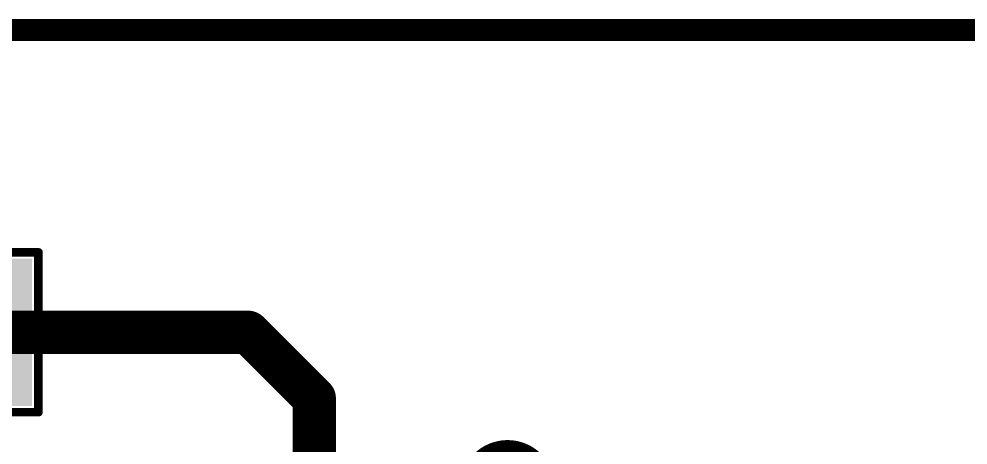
# Model space of a CAD drawing. Header units: millimetres. Extents: x 29.9 to 75.1, y 29.9 to 100.1.
# Drawn here: x 52.65 to 63.63, y 95.19 to 100.13 of the extents above; entities that cross this region are included whole.
import ezdxf

# ---------------------------------------------------------------- set-up
doc = ezdxf.new("R2010")
doc.units = ezdxf.units.MM
for name, color, linetype in [('BottomSolder', 6, 'Continuous'), ('Mechanical1', 6, 'Continuous'), ('Mechanical13', 56, 'Continuous'), ('Mechanical15', 56, 'Continuous'), ('TopLayer', 1, 'Continuous'), ('TopOverlay', 2, 'Continuous'), ('TopPaste', 8, 'Continuous'), ('TopSolder', 216, 'Continuous')]:
    doc.layers.add(name, color=color, linetype=linetype)

# ---------------------------------------------------------------- blocks, each defined once
blk = doc.blocks.new('SMD_R_0805_1159')
at = {"layer": 'Mechanical13', "const_width": 0.1}
for points in [[(-1.1, 0.7), (-1.1, -0.7)], [(1.1, 0.7), (-1.1, 0.7)], [(1.1, 0.7), (1.1, -0.7)], [(1.1, -0.7), (-1.1, -0.7)]]:
    blk.add_lwpolyline(points, dxfattribs=at)
at = {"layer": 'Mechanical13', "const_width": 0.05}
for points in [[(-1.125, 0.7, 1), (-1.075, 0.7, 1)], [(-1.125, 0.7, 1), (-1.075, 0.7, 1)], [(1.075, 0.7, 1), (1.125, 0.7, 1)], [(1.075, 0.7, 1), (1.125, 0.7, 1)], [(-1.125, -0.7, 1), (-1.075, -0.7, 1)], [(-1.125, -0.7, 1), (-1.075, -0.7, 1)], [(1.075, -0.7, 1), (1.125, -0.7, 1)], [(1.075, -0.7, 1), (1.125, -0.7, 1)]]:
    blk.add_lwpolyline(points, format="xyb", close=True, dxfattribs=at)
at = {"layer": 'Mechanical15', "const_width": 0.05}
for points in [[(-1.675, 0.925), (-1.675, -0.925)], [(1.675, 0.925), (-1.675, 0.925)], [(1.675, 0.925), (1.675, -0.925)], [(1.675, -0.925), (-1.675, -0.925)]]:
    blk.add_lwpolyline(points, dxfattribs=at)
at = {"layer": 'Mechanical15', "const_width": 0.025}
for points in [[(-1.687, 0.925, 1), (-1.663, 0.925, 1)], [(-1.687, 0.925, 1), (-1.663, 0.925, 1)], [(1.663, 0.925, 1), (1.687, 0.925, 1)], [(1.663, 0.925, 1), (1.687, 0.925, 1)], [(-1.687, -0.925, 1), (-1.663, -0.925, 1)], [(-1.687, -0.925, 1), (-1.663, -0.925, 1)], [(1.663, -0.925, 1), (1.687, -0.925, 1)], [(1.663, -0.925, 1), (1.687, -0.925, 1)]]:
    blk.add_lwpolyline(points, format="xyb", close=True, dxfattribs=at)
at = {"layer": 'TopLayer'}
for points in [[(-0.6, -0.75), (-0.6, 0.75), (-1.5, -0.75), (-1.5, 0.75)], [(1.5, -0.75), (1.5, 0.75), (0.6, -0.75), (0.6, 0.75)]]:
    blk.add_solid(points, dxfattribs=at)
at = {"layer": 'TopOverlay', "const_width": 0.1}
for points in [[(1.675, 0.925), (-1.675, 0.925)], [(-1.675, 0.925), (-1.675, -0.925)], [(1.675, 0.925), (1.675, -0.925)], [(0.4, 0.65), (-0.4, 0.65)], [(0.4, -0.65), (-0.4, -0.65)], [(1.675, -0.925), (-1.675, -0.925)]]:
    blk.add_lwpolyline(points, dxfattribs=at)
at = {"layer": 'TopOverlay', "const_width": 0.05}
for points in [[(-1.7, 0.925, 1), (-1.65, 0.925, 1)], [(-1.7, 0.925, 1), (-1.65, 0.925, 1)], [(1.65, 0.925, 1), (1.7, 0.925, 1)], [(1.65, 0.925, 1), (1.7, 0.925, 1)], [(-0.425, 0.65, 1), (-0.375, 0.65, 1)], [(0.375, 0.65, 1), (0.425, 0.65, 1)], [(-0.425, -0.65, 1), (-0.375, -0.65, 1)], [(0.375, -0.65, 1), (0.425, -0.65, 1)], [(-1.7, -0.925, 1), (-1.65, -0.925, 1)], [(-1.7, -0.925, 1), (-1.65, -0.925, 1)], [(1.65, -0.925, 1), (1.7, -0.925, 1)], [(1.65, -0.925, 1), (1.7, -0.925, 1)]]:
    blk.add_lwpolyline(points, format="xyb", close=True, dxfattribs=at)
at = {"layer": 'TopPaste'}
for points in [[(-0.6, -0.75), (-0.6, 0.75), (-1.5, -0.75), (-1.5, 0.75)], [(1.5, -0.75), (1.5, 0.75), (0.6, -0.75), (0.6, 0.75)]]:
    blk.add_solid(points, dxfattribs=at)
at = {"layer": 'TopSolder'}
for points in [[(-0.498, -0.852), (-0.498, 0.852), (-1.602, -0.852), (-1.602, 0.852)], [(1.602, -0.852), (1.602, 0.852), (0.498, -0.852), (0.498, 0.852)]]:
    blk.add_solid(points, dxfattribs=at)

msp = doc.modelspace()

# ---------------------------------------------------------------- linework, layer by layer
at = {"layer": 'BottomSolder', "const_width": 0.552}
msp.add_lwpolyline([(58.024, 94.7, 1), (58.576, 94.7, 1)], format="xyb", close=True, dxfattribs=at)
at = {"layer": 'Mechanical1', "const_width": 0.254}
msp.add_lwpolyline([(30, 100), (75, 100)], dxfattribs=at)
at = {"layer": 'TopLayer', "const_width": 0.5}
for points in [[(52.25, 96.5), (55.3, 96.5)], [(55.3, 96.5), (56.065, 95.735)], [(56.065, 93.7), (56.065, 95.735)]]:
    msp.add_lwpolyline(points, dxfattribs=at)
at = {"layer": 'TopLayer', "const_width": 0.25}
for points in [[(55.175, 96.5, 1), (55.425, 96.5, 1)], [(55.175, 96.5, 1), (55.425, 96.5, 1)], [(55.94, 95.735, 1), (56.19, 95.735, 1)], [(55.94, 95.735, 1), (56.19, 95.735, 1)]]:
    msp.add_lwpolyline(points, format="xyb", close=True, dxfattribs=at)
at = {"layer": 'TopSolder', "const_width": 0.552}
msp.add_lwpolyline([(58.024, 94.7, 1), (58.576, 94.7, 1)], format="xyb", close=True, dxfattribs=at)

# ---------------------------------------------------------------- block references
at = {"rotation": 180}
msp.add_blockref('SMD_R_0805_1159', (51.2, 96.5), dxfattribs=at)

doc.saveas('drawing.dxf')
